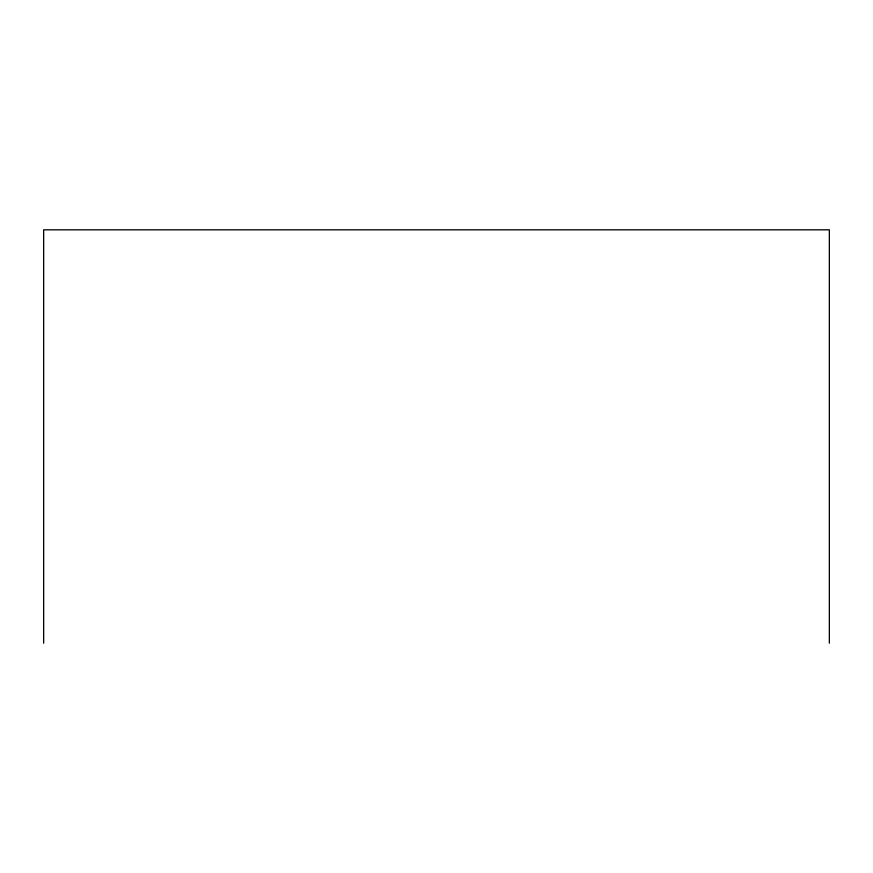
<?xml version="1.0" encoding="UTF-8"?>
<svg xmlns="http://www.w3.org/2000/svg" width="873" height="873" viewBox="0 0 873 873"><rect width="100%" height="100%" fill="white"/><g stroke="black" fill="none" stroke-linecap="round" stroke-linejoin="round"><path stroke-width="1.31" d="M829.35 643.172L829.35 229.828L43.65 229.828L43.65 643.172"/></g></svg>
